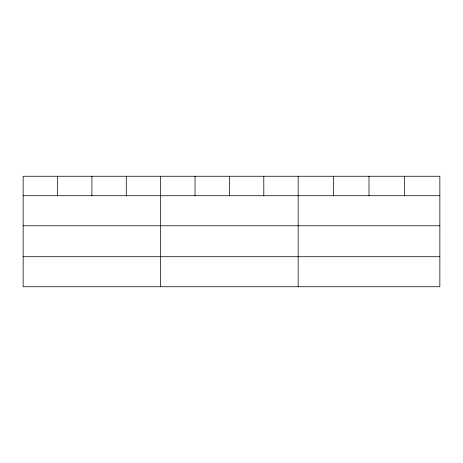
<?xml version="1.0" encoding="UTF-8"?>
<svg xmlns="http://www.w3.org/2000/svg" width="463" height="463" viewBox="0 0 463 463"><rect width="100%" height="100%" fill="white"/><g stroke="black" fill="none" stroke-linecap="round" stroke-linejoin="round"><path stroke-width="0.69" d="M439.85 225.765L439.85 176.258L23.15 176.258L23.15 286.742L439.85 286.742L439.85 225.765L23.15 225.765M23.15 195.727L439.85 195.727M23.15 256.71L439.85 256.71M404.43 176.258L404.43 195.727M369.011 176.258L369.011 195.727M333.591 176.258L333.591 195.727M298.172 176.258L298.172 286.742M263.794 176.258L263.794 195.727M229.416 176.258L229.416 195.727M195.039 176.258L195.039 195.727M160.661 176.258L160.661 286.742M126.283 176.258L126.283 195.727M91.906 176.258L91.906 195.727M57.528 176.258L57.528 195.727"/></g></svg>
